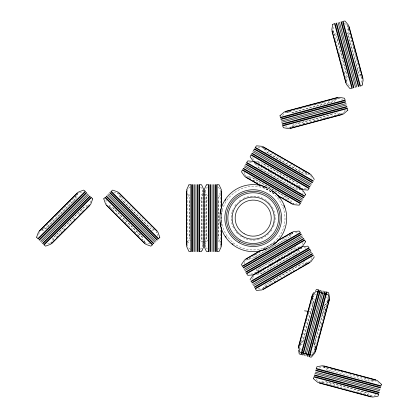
<?xml version="1.0" encoding="UTF-8"?>
<svg xmlns="http://www.w3.org/2000/svg" width="418" height="418" viewBox="0 0 418 418"><rect width="100%" height="100%" fill="white"/><g stroke="black" fill="none" stroke-linecap="round" stroke-linejoin="round"><path stroke-width="0.31" stroke-dasharray="2.09 1.57" d="M52.49 237.737L52.412 240.36L51.978 241.63M76.771 198.503L77.142 195.039M90.466 200.98L89.964 203.639M244.07 264.051L244.405 262.196M252.728 279.135L252.775 278.163M294.727 254.505L294.915 254.107M302.951 242.367L302.475 244.666L301.728 245.779M311.603 257.451L311.128 259.75M312.899 304.231L313.265 304.759M312.445 298.086L313.547 301.822L302.867 341.673L300.046 344.359M315.167 347.896L314.279 344.73L324.953 304.879L327.775 302.193M314.921 342.321L314.555 341.793M299.81 346.256L299.972 344.866M327.848 301.691L327.775 298.901M311.974 307.674L312.319 308.301M312.784 304.665L311.969 301.221M315.036 341.887L316.055 345.942M315.846 338.878L315.621 338.303M189.364 236.259L189.364 199.987M187.332 242.074L189.364 238.751M203.205 194.171L201.173 197.495L201.173 238.751L203.205 242.074M201.173 199.987L200.682 200.405M200.598 187.207C204.099 188.905 203.608 193.764 200.556 195.666M205.457 247.075L204.862 244.985L204.862 191.261L205.656 188.769M200.191 249.3L202.354 247.477L203.143 244.985L203.143 191.261M204.862 244.985L205.656 242.492L207.882 240.136M206.832 236.259L207.323 235.841M204.804 242.074L206.832 238.751L206.832 197.495L204.804 194.171M218.645 197.495L220.323 194.668M218.645 236.259L218.645 199.987M53.41 240.068L54.22 236.886L83.396 207.715L87.179 206.795M75.851 196.178L75.041 199.36L45.87 228.531L42.082 229.445M332.869 29.171L334.332 26.334M348.278 28.131L347.379 30.686M360.88 75.512L358.529 73.213L347.849 33.362L348.952 29.626M346.475 73.861L346.841 73.333M347.118 76.269L346.015 80.005M346.689 81.505L346.95 80.188L348.487 77.34M362.098 80.46L361.283 82.581L360.311 83.663M106.25 199.553L105.942 200.98L106.444 203.639M157.408 236.217L157.544 233.871L156.598 231.901M299.591 346.303L300.004 344.745M300.443 343.121L301.388 339.583M302.507 335.408L302.825 334.212M306.305 321.238L306.796 319.409M308.103 314.524L308.944 311.394M310.898 304.085L311.222 302.893M312.324 298.771L312.601 297.731M312.889 297.433L299.878 345.989L300.761 344.981L303.52 343.282M312.957 297.198L313.244 296.111M302.689 342.07L313.589 301.388M314.231 345.163L325.131 304.482M321.322 325.261L314.707 349.96L314.446 348.649L313.207 346.334M321.479 324.681L328.36 298.995M314.942 349.861L315.36 348.304M315.496 347.786L316.128 345.43M318.041 338.287L319.216 333.909M320.209 330.199L320.862 327.759M321.682 324.702L322.335 322.262M323.318 318.6L324.828 312.967M325.314 311.149L327.064 304.612M327.958 301.289L328.235 300.255M256.709 269.014L255.947 271.528L255.205 272.64M265.362 284.099L264.604 286.612L262.838 288.54M290.317 237.403L291.074 234.89L292.835 232.957L292.041 233.416M298.969 252.482L300.223 249.232M252.916 277.719L253.198 276.836M269.594 282.202L269.411 282.474M282.667 115.823L283.723 113.722L284.731 112.839M345.153 110.112L344.098 112.212M39.297 232.601L38.864 233.871L38.999 236.217M328.966 382.073L328.438 382.439M366.001 380.782L366.529 380.417M324.196 307.721L327.101 304.722M313.186 296.325C311.697 298.651 312.93 301.321 314.2 303.416M327.294 302.977L327.665 302.12M315.005 349.37L313.73 351.319L311.603 352.484M260.874 169.489L260.759 168.851M286.147 196.585L286.262 197.218M303.51 339.264L304.095 338.993M324.311 307.287L323.976 307.575M257.248 270.948L258.601 268.638L294.329 248.01L298.222 248.104M265.644 286.586L267.254 283.723M290.285 234.357L288.42 237.779M298.687 249.995L297.078 252.864L261.349 273.492L258.063 273.45M123.158 201.664L123.132 201.121M140.401 234.582L140.422 235.12M189.38 236.149L189.856 235.841M187.593 243.694L188.184 242.492L190.409 240.136M220.411 192.552L219.821 193.753L218.029 195.666M218.63 200.097L218.154 200.405M293.588 123.885L292.208 126.116L290.003 127.527L293.478 126.597M334.233 102.049L335.617 99.818L337.817 98.408M244.546 261.752L245.293 260.639M253.449 276.465L253.945 275.723M286.262 239.028L286.147 239.66M310.381 260.863L310.882 260.121M77.288 194.616L78.056 193.56M73.281 201.121L73.254 201.664M55.986 235.12L56.012 234.582M255.461 178.867L254.855 179.082M313.49 295.965L314.09 295.233M326.996 303.343L324.122 305.589M300.526 343.575L301.43 342.483L303.698 340.968M293.217 126.361L295.516 124.01M334.996 99.103L332.305 101.924L292.459 112.599L288.718 111.501M327.942 300.563L327.059 301.571L324.828 302.956M205.969 188.424L207.412 187.207M43.096 228.808L41.126 230.778L42.39 230.344L45.013 230.261M43.32 228.578L45.186 226.713M46.419 225.48L49.334 222.569M50.123 221.775L51.471 220.427M51.869 220.03L54.089 217.809M55.343 216.561L56.655 215.249M57.078 214.821L58.781 213.123M59.204 212.694L75.992 195.906M76.447 195.457L77.638 194.26M45.515 228.787L75.297 199.01M53.964 237.236L83.746 207.453M50.15 243.454L55.077 238.526M55.981 237.623L65.375 228.228M68.771 224.837L70.057 223.546M70.908 222.7L73.061 220.542M73.463 220.145L75.209 218.395M78.704 214.904L84.133 209.47M86.171 207.438L87.524 206.084M88.093 205.515L89.285 204.318M51.205 242.686L51.853 242.038M56.77 237.121L58.52 235.371M60.704 233.187L61.618 232.272M63.452 230.438L64.827 229.064M73.777 220.114L75.115 218.776M79.697 214.194L80.569 213.321M82.759 211.132L83.631 210.259M322.022 314.137L325.711 310.522M319.002 368.279L320.961 366.988L322.278 366.727M375.965 394.576L374.005 395.867L372.689 396.128L369.355 395.235M297.924 123.367L298.196 122.782M343.089 113.095L343.763 112.505M260.759 267.389L260.874 266.757M300.474 248.862L301.493 248.041M115.42 209.423L114.778 209.475M47.631 226.77L48.174 226.744M81.63 209.475L80.987 209.423M314.488 294.956L316.217 294.068M190.347 186.94L189.124 187.734L187.593 189.971L187.593 246.275M217.663 249.3L218.886 248.511L220.411 246.275L220.411 227.826M263.058 249.013L275.101 242.059M263.512 249.018L275.556 242.069M254.196 255.267L256.333 254.029M246.124 260.158L248.282 258.914M249.112 258.434L260.738 251.72M282.427 239.2L287.845 236.071M288.854 235.491L290.51 234.535M290.787 234.373L293.222 232.967M249.405 258.366L252.289 258.564L288.76 237.508M254.855 257.159L286.178 239.096M258.261 268.91L294.732 247.853M254.285 273.168L265.258 266.836M268.366 265.038L277.348 259.855M277.871 259.552L293.008 250.816M294.585 249.901L297.909 247.984M298.462 247.665L300.897 246.259M257.828 271.355L259.416 270.441M269.746 264.474L271.428 263.507M277.996 259.714L283.467 256.553M289.078 253.313L290.149 252.697M292.292 251.458L293.896 250.534M260.195 271.883L261.778 270.969M288.174 255.727L289.857 254.755M259.15 272.719L256.182 274.433L258.883 274.636M259.426 272.557L264.709 269.511M267.254 268.037L274.678 263.753M276.753 262.556L284.637 258M286.732 256.793L293.885 252.665M293.985 252.603L302.71 247.571M260.942 273.649L297.417 252.587M269.5 282.406L300.824 264.338M266.914 283.994L303.39 262.938L306.875 263.188M270.341 283.979L261.621 289.016L262.436 288.697M270.854 283.686L295.521 269.443M298.604 267.661L308.15 262.154L306.812 262.243L303.661 261.49M308.578 261.903L309.55 261.339M263.633 288.086L264.563 287.547M265.958 286.743L267.013 286.131M274.469 281.826L276.157 280.854M303.609 265.007L305.192 264.092M323.354 381.326L322.111 381.963L319.498 382.083M371.612 381.529L374.167 380.631L375.469 380.772M258.058 147.878L260.283 147.141L261.621 147.23L296.587 167.419M249.4 162.963L251.631 162.226L252.968 162.315M300.39 171.939L300.824 171.902M291.733 187.024L292.166 186.987M306.274 188.027L304.048 188.764M148.233 226.744L148.777 226.77M285.128 112.667L285.928 112.311M329.901 102.567L329.624 103.152M341.898 113.623L342.692 113.268M348.126 36.298L348.497 35.77M252.289 258.564L252.691 258.408M292.166 249.259L291.733 249.222M263.507 272.243L263.831 272.222M302.982 263.094L303.39 262.938M322.294 382.893L326.03 381.791L365.881 392.471L368.174 394.822M372.673 379.962L368.937 381.059M79.535 192.646L81.771 192.29L83.198 192.594M87.717 205.609L83.637 205.99M49.726 243.6L46.539 243.751M286.811 112.076L291.759 110.749M298.901 108.837L301.404 108.168M308.818 106.177L311.264 105.524M314.315 104.704L316.755 104.051M318.589 103.559L324.843 101.882M328.428 100.926L330.22 100.445M334.86 99.202L336.417 98.784M285.656 112.594L337.107 98.81M338.193 98.517L340.435 98.528L342.755 100.142M292.025 112.646L332.707 101.746M298.024 123.32L332.958 113.978M295.118 124.188L335.795 113.288L339.102 114.433M288.702 127.668L315.898 120.379M316.478 120.222L342.164 113.341M302.977 124.052L306.107 123.211M313.505 121.23L315.339 120.739M317.168 120.248L318.391 119.919M322.665 118.775L327.67 117.432M334.295 115.661L337.242 114.866M295.599 189.683C298.008 188.67 301.279 188.91 302.475 191.58M258.883 161.609L256.182 161.813M263.831 164.023L263.507 164.002M250.23 176.689L247.529 176.898M305.448 174.301L308.15 174.092M295.845 203.749L296.754 203.55M113.686 192.494L116.032 192.353L118.351 193.56M149.869 243.751L147.528 243.887L145.203 242.686M357.301 70.532L357.881 70.804M323.579 310.02L325.413 309.78M338.251 98.361L339.118 98.267M294.868 111.956L295.395 112.322M335.367 113.335L335.795 113.288M258.063 162.795L261.349 162.754M249.405 177.875L252.691 177.838L288.42 198.466L290.285 201.884M306.875 173.057L302.982 173.151L267.254 152.523L265.388 149.101M297.616 188.194L294.329 188.236L258.601 167.608L256.736 164.185M299.492 247.069L298.154 247.158L295.009 246.406M254.954 257.122L255.461 257.378M247.529 259.348L250.23 259.552M300.72 264.38L300.39 264.307M252.968 273.931L251.631 274.02L249.4 273.283M151.394 230.261L154.017 230.344L155.287 230.778M110.932 205.964L108.69 205.609M337.54 39.125L337.086 38.827M322.712 366.774L324.462 367.103M207.323 200.405L206.832 199.987M189.856 200.405L189.38 200.097M218.154 235.841L218.63 236.149M200.682 235.841L201.173 236.259M309.226 311.441L311.002 311.676M109.229 206.795L113.017 207.715L142.188 236.886L142.998 240.068M154.326 229.445L150.543 228.531M340.597 113.764L339.28 113.503L336.433 111.961M332.848 113.989L332.425 113.612M287.223 112.176L289.779 113.069M295.39 232.398L298.055 233.354M304.048 247.477L306.707 248.438M260.283 289.104L258.058 288.368M331.176 368.906L336.547 370.343M340.931 371.518L342.807 372.02M356.235 375.62L358.743 376.289M364.287 377.778L367.871 378.734M371.994 379.842L374.585 380.537M323.203 366.978L348.889 373.859M349.469 374.016L376.665 381.3L375.866 380.95M326.401 367.563L328.689 370.207L369.371 381.106M325.596 381.749L366.278 392.648M345.498 388.839L318.307 381.556L319.101 381.906M346.078 388.996L369.047 395.151M320.381 382.318L321.938 382.736M327.101 384.116L338.732 387.235M357.165 392.173L358.419 392.512M359.611 392.831L363.195 393.787M363.791 393.949L367.918 395.057M344.166 23.424L346.339 24.375M262.029 147.387L262.838 147.7M301.493 188.204L302.71 188.675L293.985 183.638M323.574 366.868L325.779 368.279L327.477 371.038M331.495 371.027L331.787 371.487M328.689 370.207L329.086 370.385M363.472 391.828L363.179 391.368M371.393 395.987L369.188 394.576L367.809 392.345M287.391 127.406L285.426 126.116M263.633 148.16L264.563 148.698M303.609 171.239L306.248 172.765M298.755 168.668L309.55 174.902M266.914 152.251L303.39 173.308M263.606 164.039L294.915 182.133M260.942 162.597L297.417 183.654L298.938 186.804M262.77 165.617L253.945 160.522L253.449 159.78M264.197 166.442L267.254 168.203M267.792 168.511L278.331 174.599M279.37 175.199L293.478 183.345M297.318 185.796L298.374 186.402M269.746 171.767L271.428 172.738M277.447 176.213L278.545 176.845M280.734 178.11L282.923 179.374M254.285 163.072L264.594 169.029M265.158 169.353L266.224 169.969M268.413 171.228L294.585 186.344M295.693 186.982L297.909 188.262M298.462 188.581L300.897 189.986M258.261 167.336L294.732 188.393M252.289 177.681L288.76 198.738M246.124 176.082L244.546 174.494M246.61 176.365L248.558 177.493M249.112 177.812L250.774 178.768M252.994 180.053L261.762 185.111M282.427 197.045L288.854 200.755M293.222 203.279L294.053 203.759L291.816 202.469M253.125 180.357L256.333 182.211M262.838 186.836L274.882 193.785M263.058 187.233L275.101 194.187M336.563 34.495C334.63 33.565 332.644 31.987 332.785 29.61L347.107 83.072M358.404 75.141L360.635 76.52L361.513 77.529M349.411 85.758L347.358 83.997M218.071 187.207L219.821 188.769L220.411 189.971L220.411 208.42M207.412 249.039L205.656 247.477M190.347 249.3L188.184 247.477M269.411 153.772L269.6 154.164M297.078 183.382L297.417 183.654M334.086 34.124L336.438 36.418M117.296 192.787L119.167 194.663M120.415 195.906L121.774 197.265M121.957 197.448L131.654 207.145M132.051 207.542L133.802 209.293M134.199 209.69L136.352 211.842M137.203 212.694L141.07 216.561M141.885 217.376L149.989 225.48M150.402 225.892L155.24 230.731M156.431 231.922L157.111 232.601M120.452 195.572L121.11 199.01L150.893 228.787M123.195 201.21L148.688 226.702M112.661 207.453L142.444 237.236M109.114 206.309L110.242 207.438M111.104 208.3L114.109 211.304M116.063 213.258L117.709 214.904M119.454 216.649L128.498 225.694M128.906 226.101L129.752 226.953M131.466 228.662L132.375 229.576M134.084 231.279L136.305 233.5M137.219 234.42L139.137 236.332M141.786 238.981L142.69 239.885M143.818 241.014L145.182 242.377M112.776 210.259L113.654 211.132M124.867 222.35L126.21 223.693M134.789 232.272L135.704 233.187M137.893 235.371L139.638 237.121M207.453 195.666L205.656 193.753L204.862 191.261M189.981 195.666L188.184 193.753L187.593 192.552M218.029 240.58L219.821 242.492L220.615 244.985M200.556 240.58L202.354 242.492L203.143 244.985M346.731 24.631L348.137 26.83M326.515 296.827L327.571 298.462M301.629 350.106L300.667 348.967L299.889 346.721M121.11 199.01L121.366 199.36M144.947 242.335L144.001 240.36L143.933 238.971M187.687 194.668L189.364 197.495M220.323 241.578L218.645 238.751M310.381 175.382L311.128 176.495L311.603 178.794M300.223 187.013L298.969 183.758M263.857 148.521L264.604 149.634L265.529 152.737M291.571 202.098L290.317 198.843M255.205 163.605L255.947 164.718L256.871 167.822M377.924 382.575L378.426 383.358M317.293 380.673L316.092 378.112M314.613 300.218L313.375 297.903L313.119 296.592M313.62 343.136L315.115 346.151L315.35 347.551M346.83 82.801L347.18 83.6M119.266 195.039L119.647 199.12M253.198 159.41L252.702 156.625M244.405 174.05L244.044 171.709M348.377 27.719L349.072 30.31M349.861 33.252L352.118 41.685M353.294 46.064L354.762 51.56M355.582 54.612L356.888 59.492M357.73 62.622L358.566 65.751M359.365 68.735L360.008 71.128M360.797 74.07L361.11 75.25M361.805 77.842L362.045 78.725M347.609 25.639L348.502 28.973M348.586 29.281L354.741 52.25M354.898 52.83L361.126 76.071M361.204 76.379L362.181 80.026M347.802 32.928L358.707 73.61M337.127 38.926L346.459 73.756M336.265 36.021L347.165 76.703M333.162 31.794L333.439 32.829M335.44 40.3L336.082 42.688M339.061 53.802L339.876 56.853M341.678 63.573L342.849 67.951M343.831 71.619L344.793 75.203M302.898 192.907L302.951 193.879M221.597 209.225L221.597 227.016M221.362 211.56L221.362 224.853M220.615 216.858L220.615 219.387M218.713 197.066L218.713 239.18M206.764 197.066L206.764 239.18M205.066 189.971L205.066 246.275M202.944 189.971L202.944 246.275M201.241 197.066L201.241 239.18M189.297 197.066L189.297 239.18M272.264 207.114A22.018 22.018 0 0 1 272.87 228.009M271.94 229.675A22.018 22.018 0 0 1 269.641 232.763M268.769 233.688A22.018 22.018 0 0 1 264.751 236.865M263.084 237.795A22.018 22.018 0 0 1 259.51 239.216M258.899 239.389A22.018 22.018 0 0 1 243.313 237.795M241.646 236.865A22.018 22.018 0 0 1 238.558 234.566M237.633 233.688A22.018 22.018 0 0 1 234.801 230.213M233.526 228.009A22.018 22.018 0 0 1 231.933 212.422M232.105 211.811A22.018 22.018 0 0 1 233.526 208.237M234.801 206.027A22.018 22.018 0 0 1 237.189 203.012M239.044 201.262A22.018 22.018 0 0 1 241.646 199.381M243.313 198.451A22.018 22.018 0 0 1 264.207 199.057M264.751 199.381A22.018 22.018 0 0 1 268.769 202.552M269.208 203.012A22.018 22.018 0 0 1 271.94 206.57M222.439 209.878C217.919 226.316 228.463 244.577 244.958 248.888C261.396 253.402 279.652 242.858 283.963 226.363C288.477 209.93 277.933 191.669 261.443 187.358C245.005 182.844 226.744 193.388 222.439 209.878"/><path stroke-width="0.63" d="M311.494 298.98L312.33 295.86L315.914 291.336L317.811 291.612M316.332 347.572L315.491 350.697L311.906 355.216L310.015 354.939M219.769 217.501L220.829 209.449M298.4 346.93L312.303 295.035M298.238 348.445L312.92 293.645L313.949 292.464M301.435 354.626L318.782 289.888M302.575 354.934L319.922 290.196M303.05 355.06L320.397 290.322M304.57 355.467L321.917 290.729M305.903 355.822L323.25 291.085M307.423 356.23L324.77 291.492M307.899 356.361L325.246 291.623M309.043 356.664L326.39 291.926M315.517 351.517L329.421 299.622M298.776 347.604L298.954 346.966L299.727 352.05L301.456 352.646M328.37 302.945C328.804 300.986 330.032 293.76 326.369 293.906M314.137 179.594L314.174 179.118L311.044 174.667L261.908 146.3L256.49 145.819L255.356 147.361L313.401 180.874M315.585 290.531L316.625 289.371L318.307 289.763L300.96 354.501L299.225 353.91L298.541 349.981M39.37 230.851L77.361 192.865M38.153 239.033L85.544 191.643M38.989 239.869L86.38 192.479M39.334 240.219L86.725 192.823M40.447 241.332L87.837 193.942M41.424 242.304L88.815 194.913M42.537 243.417L89.927 196.026M42.887 243.767L90.278 196.376M43.718 244.603L91.114 197.212M51.9 243.38L89.891 205.395M276.894 241.818L269.955 247.142L261.872 250.492M245.815 258.967L260.252 250.633M277.907 240.439L292.344 232.105M261.762 250.032L244.629 259.923L241.505 264.375L242.273 266.125L300.317 232.617L299.183 231.07L293.765 231.556L277.171 241.134M242.518 266.553L300.563 233.04M243.109 267.577L301.153 234.064M243.36 268.001L301.399 234.493M244.143 269.364L302.188 235.856M244.833 270.561L302.878 237.048M245.622 271.925L303.661 238.412M245.868 272.353L303.912 238.84M246.458 273.372L304.503 239.864M259.923 271.172L253.287 275.007L250.157 279.459L250.189 279.929M260.482 270.854L289.596 254.039M290.134 253.731L295.223 250.795M295.782 250.471L302.418 246.641L307.841 246.155L308.97 247.702L250.931 281.209M254.677 274.312L301.206 247.451M251.176 281.638L309.215 248.125M251.767 282.662L309.806 249.149M252.012 283.085L310.057 249.577L310.84 250.941L252.801 284.449M253.491 285.646L311.53 252.132M254.275 287.009L312.319 253.496M254.52 287.432L312.565 253.925M255.111 288.457L313.155 254.949M313.401 255.372L255.356 288.885L256.49 290.426L261.908 289.946L311.044 261.579L314.174 257.122L314.137 256.652M263.33 289.397L309.858 262.535M285.672 111.36L337.566 97.457M280.525 117.839L345.263 100.492M280.828 118.978L345.566 101.631M280.953 119.454L345.696 102.107M281.361 120.974L346.104 103.627M281.722 122.307L346.459 104.96M282.129 123.827L346.867 106.48M282.255 124.303L346.992 106.956M282.563 125.442L347.301 108.1M290.259 128.478L342.149 114.574M302.418 189.605L307.841 190.091L308.97 188.544L250.931 155.031L250.157 156.787L253.287 161.238L256.088 162.853M304.497 310.82L308.045 311.285M318.286 291.743L319.425 292.046M319.901 292.172L321.421 292.579M322.753 292.94L324.274 293.347M324.749 293.473L325.894 293.781M317.696 292.046L318.171 292.172M319.31 292.475L319.786 292.605M321.306 293.013L322.639 293.368M324.159 293.776L324.634 293.906M325.774 294.209L326.249 294.335M301.571 352.217L302.047 352.343M303.186 352.651L303.661 352.776M305.182 353.184L306.514 353.539M308.035 353.947L308.51 354.077M309.654 354.38L310.13 354.511M301.932 352.776L303.071 353.079M303.546 353.21L305.067 353.618M306.399 353.973L307.92 354.38M308.395 354.506L309.539 354.814M323.83 365.917L375.725 379.821M316.133 368.953L380.871 386.295M315.83 370.092L380.568 387.439M315.7 370.567L380.437 387.914M315.292 372.088L380.03 389.435M314.937 373.42L379.675 390.767M314.529 374.941L379.267 392.288M314.404 375.416L379.142 392.763M314.096 376.555L378.833 393.902M319.242 383.034L371.137 396.938M261.872 185.754L269.955 189.103L276.894 194.427M263.33 146.849L309.858 173.71M255.111 147.789L313.155 181.297M254.52 148.808L312.565 182.321M312.319 182.75L254.275 149.236L253.491 150.6L311.53 184.113M252.801 151.791L310.84 185.305M252.012 153.16L310.057 186.668M251.767 153.584L309.806 187.097M251.176 154.608L309.215 188.116M254.677 161.933L301.206 188.795M257.133 163.459L295.223 185.451M295.782 185.775L299.126 187.703M299.617 187.99L301.582 189.124M246.458 162.868L304.503 196.382M245.868 163.893L303.912 197.406M245.622 164.321L303.661 197.829M244.833 165.685L302.878 199.193M244.143 166.876L302.188 200.389M243.36 168.24L301.399 201.753M243.109 168.668L301.153 202.176M242.518 169.692L300.563 203.2M261.224 185.9L244.629 176.323L241.505 171.866L242.273 170.116L300.317 203.629L299.183 205.17L293.765 204.689L277.171 195.107M245.815 177.279L260.816 185.937M277.907 195.802L292.344 204.141M119.046 192.865L157.037 230.851M110.864 191.643L158.26 239.033M110.033 192.479L157.424 239.869M109.683 192.823L157.074 240.219M108.57 193.942L155.961 241.332M107.593 194.913L154.984 242.304M106.48 196.026L153.871 243.417M106.13 196.376L153.526 243.767M105.299 197.212L152.69 244.603M106.517 205.395L144.508 243.38M349.087 26.58L362.996 78.469M342.614 21.428L359.961 86.165M341.475 21.736L358.822 86.474M340.999 21.861L358.346 86.599M339.479 22.269L356.82 87.007M338.146 22.624L355.493 87.362M336.626 23.032L353.968 87.77M336.15 23.162L353.497 87.9M335.006 23.465L352.353 88.203M331.976 31.162L345.879 83.057M219.769 218.739L220.829 226.796M221.597 191.261L221.597 207.281M221.597 228.959L221.597 244.985M221.362 208.295L221.362 189.756L219.074 184.819L217.167 184.61L217.167 251.631L219.074 251.427L221.362 246.489L221.362 227.329M216.676 184.61L216.676 251.631M215.495 184.61L215.495 251.631M215.004 184.61L215.004 251.631M213.431 184.61L213.431 251.631M212.051 184.61L212.051 251.631M210.473 184.61L210.473 251.631M209.982 184.61L209.982 251.631M208.801 184.61L208.801 251.631M199.208 184.61L199.208 251.631M198.027 184.61L198.027 251.631M197.531 184.61L197.531 251.631M195.958 184.61L195.958 251.631M194.579 184.61L194.579 251.631M193.006 184.61L193.006 251.631M192.515 184.61L192.515 251.631M191.329 184.61L191.329 251.631M186.407 191.261L186.407 244.985M273.095 191.157A33.513 33.513 0 0 1 273.095 245.089M266.606 248.835A33.513 33.513 0 0 1 219.978 222.496M219.978 213.75A33.513 33.513 0 0 1 266.606 187.41M233.051 244.378A33.095 33.095 0 0 1 232.079 243.6M226.206 237.267A33.095 33.095 0 0 1 225.506 236.243M225.171 200.52A33.095 33.095 0 0 1 225.851 199.485M271.836 190.77A33.095 33.095 0 0 1 272.849 191.491M278.681 197.003A33.095 33.095 0 0 1 279.454 197.975M283.775 205.457A33.095 33.095 0 0 1 284.439 207.197M36.606 237.194L37.803 238.683L85.194 191.292L83.704 190.096L78.589 191.966L38.472 232.084L36.606 237.194M92.665 198.937L90.79 204.162L50.672 244.279L45.562 246.15L44.068 244.948L91.458 197.557L92.665 198.937M305.558 241.808L302.392 246.495L253.256 274.861L247.837 275.342L246.704 273.8L304.748 240.287L305.558 241.808M280.003 115.681L280.394 117.364L345.132 100.017L344.442 98.23L339.082 97.295L284.277 111.977L280.003 115.681M347.828 110.127L343.544 113.957L288.744 128.639L283.383 127.704L282.688 125.917L347.426 108.576L347.828 110.127M332.728 24.396L331.808 29.647L346.496 84.452L349.986 88.626L351.878 88.334L334.531 23.596L332.728 24.396M362.406 84.013L362.087 85.538L360.436 86.04L343.089 21.302L344.981 21.01L348.471 25.184L363.158 79.984L362.406 84.013M313.584 378.457L313.678 378.922L317.852 382.418L372.652 397.1L378.013 396.165L378.708 394.378L313.97 377.031L313.584 378.457M381.399 384.267L381.002 385.819L316.259 368.477L316.954 366.69L322.315 365.755L377.12 380.437L381.399 384.267M305.558 194.433L304.748 195.953L246.704 162.445L247.837 160.899L253.256 161.385L302.392 189.751L305.558 194.433M103.768 198.816L105.618 204.162L145.736 244.279L150.851 246.15L152.34 244.948L104.949 197.557L103.768 198.816M159.812 237.309L158.605 238.683L111.214 191.292L112.708 190.096L117.819 191.966L157.936 232.084L159.812 237.309M326.86 292.057L309.519 356.794L310.945 357.176L311.41 357.082L314.9 352.912L329.583 298.107L328.647 292.746L326.86 292.057M188.889 184.918L186.642 189.756L186.642 246.489L188.936 251.427L190.838 251.631L190.838 184.61L188.889 184.918M206.356 184.918L204.115 189.756L204.115 246.489L206.408 251.427L208.31 251.631L208.31 184.61L206.356 184.918M202.124 250.183L201.424 251.579L199.699 251.631L199.699 184.61L201.601 184.819L203.895 189.756L203.895 246.489L202.124 250.183M244.185 233.735A18.026 18.026 0 0 0 271.225 218.123A18.026 18.026 0 0 0 244.185 202.511A18.026 18.026 0 0 0 244.185 233.735M239.018 242.691A28.367 28.367 0 0 0 281.565 218.123A28.367 28.367 0 0 0 239.018 193.555A28.367 28.367 0 0 0 239.018 242.691M240.522 240.084A25.357 25.357 0 0 0 278.555 218.123A25.357 25.357 0 0 0 240.522 196.162A25.357 25.357 0 0 0 240.522 240.084M239.77 241.385A26.862 26.862 0 0 0 280.06 218.123A26.862 26.862 0 0 0 239.77 194.861A26.862 26.862 0 0 0 239.77 241.385M242.67 236.358A21.057 21.057 0 0 0 274.26 218.123A21.057 21.057 0 0 0 242.67 199.882A21.057 21.057 0 0 0 242.67 236.358"/></g></svg>
